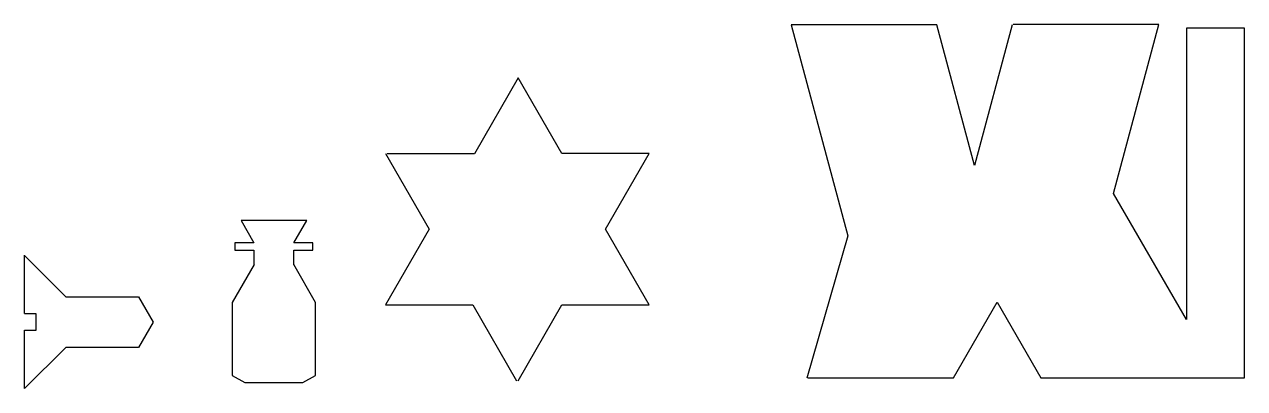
# Model space of a CAD drawing. Header units: millimetres. Extents: x 754 to 1173, y 1205 to 1330.
import ezdxf

# ---------------------------------------------------------------- set-up
doc = ezdxf.new("R2010")
doc.units = ezdxf.units.MM

msp = doc.modelspace()

# ---------------------------------------------------------------- linework, layer by layer
for p, q in [((1067.66, 1329.76), (1017.66, 1329.76)), ((1017.66, 1329.76), (1037.08, 1257.32)), ((1080.61, 1281.47), (1067.66, 1329.76)), ((1093.55, 1329.76), (1080.61, 1281.47)), ((1143.94, 1329.86), (1093.94, 1329.86)), ((1128.41, 1271.9), (1143.94, 1329.86)), ((1173.41, 1328.6), (1153.41, 1328.6)), ((1153.41, 1328.6), (1153.41, 1228.6)), ((1173.38, 1208.61), (1173.38, 1328.61)), ((923.88, 1311.48), (908.88, 1285.5)), ((938.91, 1285.57), (923.91, 1311.55)), ((878.37, 1285.57), (893.37, 1259.59)), ((908.88, 1285.5), (878.88, 1285.5)), ((968.91, 1285.57), (938.91, 1285.57)), ((953.91, 1259.59), (968.91, 1285.57)), ((1153.41, 1228.6), (1128.41, 1271.9)), ((828.7, 1262.53), (833.1, 1254.91)), ((851.25, 1262.55), (828.79, 1262.55)), ((846.85, 1254.93), (851.25, 1262.55)), ((893.37, 1259.59), (878.37, 1233.61)), ((968.91, 1233.61), (953.91, 1259.59)), ((833.1, 1254.91), (826.6, 1254.91)), ((826.6, 1254.91), (826.6, 1252.41)), ((853.35, 1254.93), (846.85, 1254.93)), ((853.35, 1252.43), (853.35, 1254.93)), ((1037.08, 1257.32), (1023.07, 1208.49)), ((754.29, 1230.64), (754.29, 1250.64)), ((754.36, 1250.53), (768.5, 1236.38)), ((826.6, 1252.41), (833.1, 1252.41)), ((833.1, 1252.41), (833.1, 1247.41)), ((846.85, 1247.43), (846.85, 1252.43)), ((846.85, 1252.43), (853.35, 1252.43)), ((833.19, 1247.46), (825.69, 1234.46)), ((854.31, 1234.46), (846.81, 1247.45)), ((768.5, 1236.38), (793.5, 1236.38)), ((793.5, 1236.38), (798.5, 1227.72)), ((825.69, 1234.46), (825.69, 1209.46)), ((854.31, 1209.46), (854.31, 1234.46)), ((878.37, 1233.61), (908.37, 1233.61)), ((908.37, 1233.61), (923.37, 1207.63)), ((923.91, 1207.62), (938.91, 1233.61)), ((938.91, 1233.61), (968.91, 1233.61)), ((1073.38, 1208.61), (1088.38, 1234.59)), ((1088.38, 1234.59), (1103.38, 1208.61)), ((758.36, 1230.59), (754.36, 1230.59)), ((758.36, 1224.99), (758.36, 1230.59)), ((754.36, 1204.92), (754.36, 1224.92)), ((754.36, 1224.92), (758.36, 1224.92)), ((798.5, 1227.72), (793.5, 1219.06)), ((768.5, 1219.06), (754.36, 1204.92)), ((793.5, 1219.06), (768.5, 1219.06)), ((825.69, 1209.46), (830.02, 1206.96)), ((849.98, 1206.96), (854.31, 1209.46)), ((1023.38, 1208.61), (1073.38, 1208.61)), ((1103.38, 1208.61), (1173.38, 1208.61)), ((829.98, 1206.96), (849.98, 1206.96))]:
    msp.add_line(p, q)

doc.saveas('drawing.dxf')
